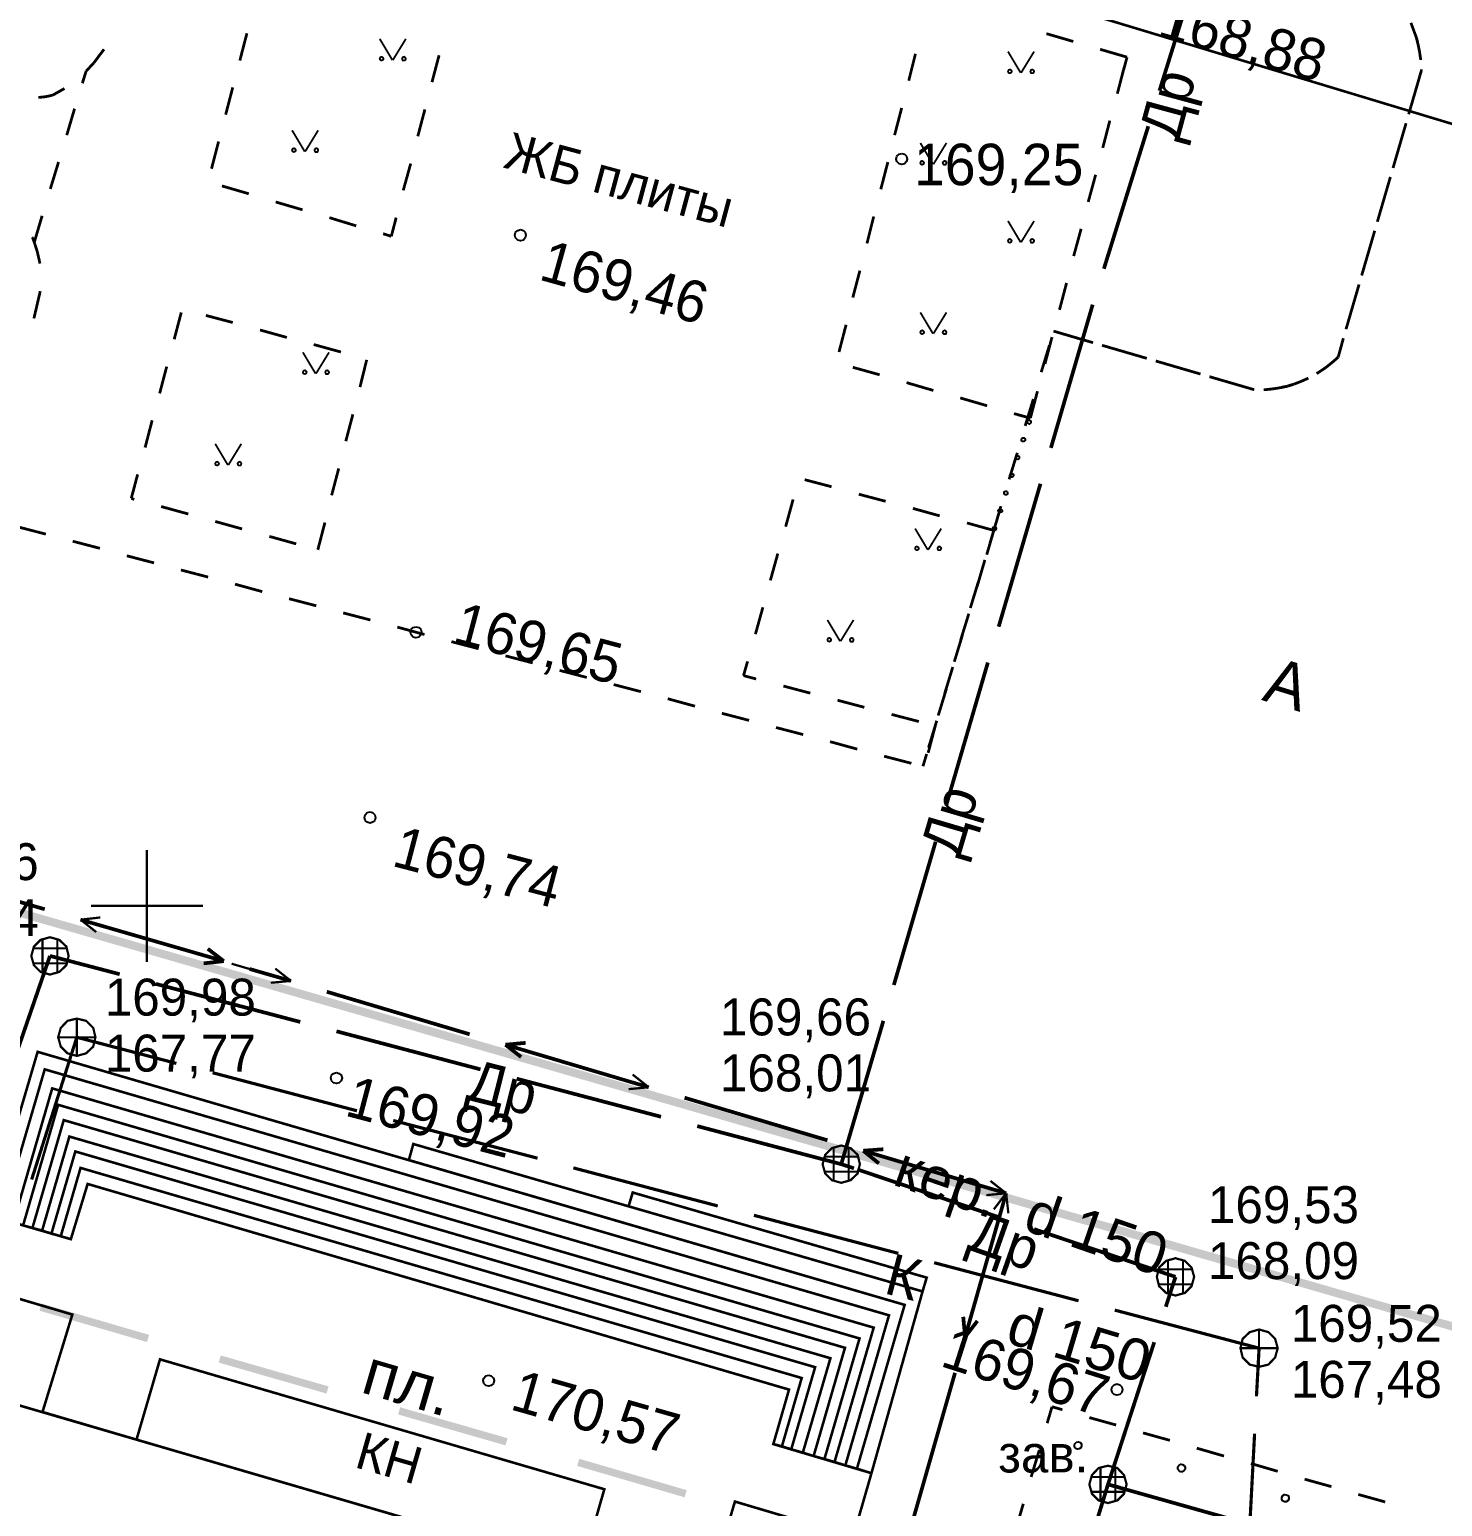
# Model space of a CAD drawing. Extents: x -2634 to -2115, y -2142 to -1393.
# Drawn here: x -2353.15 to -2315.27, y -1616.09 to -1576.52 of the extents above; entities that cross this region are included whole.
import ezdxf

# ---------------------------------------------------------------- set-up
doc = ezdxf.new("R2010")
doc.units = 0
doc.header["$MEASUREMENT"] = 0
for name, color, linetype in [('500_Дополн-Бордюры__п', 7, 'Continuous'), ('500_Дополн-Контур', 7, 'Continuous'), ('500_Дополн-Ступени__л', 7, 'Continuous'), ('500_Дороги-Проезжие_ч', 7, 'Continuous'), ('500_Линии_-ЛЭП_провод', 7, 'Continuous'), ('500_Линии_-Электрокаб', 7, 'Continuous'), ('500_Растит-Газоны__са', 7, 'Continuous'), ('500_Растит-Кустарник_', 7, 'Continuous'), ('500_Рельеф-Высотные_о', 7, 'Continuous'), ('500_Строен-Дополнения', 7, 'Continuous'), ('500_Строен-Здания', 7, 'Continuous'), ('500_Трубоп-Канализаци', 7, 'Continuous'), ('500_Трубоп-Смотровые_', 7, 'Continuous'), ('ЗАЯВКИ-Условные_з', 7, 'Continuous'), ('Красные_ли-Красные_ли', 7, 'Continuous'), ('Красные_ли-Линии_регу', 7, 'Continuous')]:
    doc.layers.add(name, color=color, linetype=linetype)
doc.styles.add('TARIAL', font='Arial')

# ---------------------------------------------------------------- blocks, each defined once
blk = doc.blocks.new('block_25')
at = {"layer": '500_Растит-Газоны__са', "color": 0, "const_width": 0.05}
for points in [[(2.35, 3.02), (2.69, 2.45)], [(2.7, 2.45), (3.05, 3.02)], [(0, 0.57), (0.34, 0)], [(0.35, 0), (0.7, 0.57)]]:
    blk.add_lwpolyline(points, dxfattribs=at)
for points in [[(2.4, 2.54), (2.42, 2.53), (2.44, 2.51), (2.45, 2.49), (2.44, 2.46), (2.42, 2.45), (2.4, 2.44), (2.37, 2.45), (2.36, 2.46), (2.35, 2.49), (2.36, 2.51), (2.37, 2.53)], [(3, 2.54), (3.02, 2.53), (3.04, 2.51), (3.05, 2.49), (3.04, 2.46), (3.02, 2.44), (3, 2.44), (2.97, 2.44), (2.96, 2.46), (2.95, 2.49), (2.96, 2.51), (2.97, 2.53)], [(0.05, 0.09), (0.07, 0.08), (0.09, 0.06), (0.1, 0.04), (0.09, 0.01), (0.07, 0), (0.05, -0.01), (0.02, 0), (0.01, 0.01), (0, 0.04), (0.01, 0.06), (0.02, 0.08)], [(0.65, 0.09), (0.68, 0.08), (0.69, 0.06), (0.7, 0.04), (0.69, 0.01), (0.68, -0.01), (0.65, -0.01), (0.63, -0.01), (0.61, 0.01), (0.6, 0.04), (0.61, 0.06), (0.63, 0.08)]]:
    blk.add_lwpolyline(points, close=True, dxfattribs=at)

msp = doc.modelspace()

# ---------------------------------------------------------------- linework, layer by layer
at = {"layer": '500_Дополн-Бордюры__п', "color": 1, "const_width": 0.075}
for points in [[(-2316.12, -1576.34), (-2316.05, -1576.53)], [(-2316.05, -1576.53), (-2315.98, -1576.72)], [(-2347.32, -1576.62), (-2347.51, -1577.35)], [(-2325.17, -1576.84), (-2325.89, -1576.63)], [(-2316.02, -1576.61), (-2315.98, -1576.72)], [(-2315.98, -1576.72), (-2315.94, -1576.85)], [(-2315.98, -1576.72), (-2315.93, -1576.91)], [(-2315.93, -1576.91), (-2315.89, -1577.11)], [(-2351.28, -1577.22), (-2351.42, -1577.41)], [(-2351.15, -1577.05), (-2351.28, -1577.22)], [(-2342.36, -1577.93), (-2342.17, -1577.21)], [(-2329.4, -1577.17), (-2329.58, -1577.89)], [(-2323.73, -1577.26), (-2324.45, -1577.05)], [(-2323.73, -1577.26), (-2323.82, -1577.6)], [(-2315.89, -1577.11), (-2315.86, -1577.31)], [(-2315.86, -1577.31), (-2315.86, -1577.34)], [(-2351.63, -1577.63), (-2351.73, -1577.96)], [(-2351.72, -1577.92), (-2351.63, -1577.63)], [(-2351.58, -1577.58), (-2351.63, -1577.63)], [(-2351.42, -1577.41), (-2351.58, -1577.58)], [(-2323.99, -1578.24), (-2323.8, -1577.51)], [(-2315.84, -1577.62), (-2316.04, -1578.31)], [(-2315.84, -1577.59), (-2315.84, -1577.62)], [(-2352.21, -1578.1), (-2352.37, -1578.19)], [(-2347.7, -1578.07), (-2347.89, -1578.8)], [(-2315.97, -1578.07), (-2316.18, -1578.79)], [(-2352.72, -1578.32), (-2352.91, -1578.34)], [(-2352.53, -1578.28), (-2352.72, -1578.32)], [(-2352.37, -1578.19), (-2352.53, -1578.28)], [(-2352.15, -1579.35), (-2351.94, -1578.64)], [(-2342.74, -1579.38), (-2342.55, -1578.66)], [(-2329.77, -1578.62), (-2329.96, -1579.35)], [(-2324.38, -1579.69), (-2324.19, -1578.96)], [(-2316.25, -1579.03), (-2316.46, -1579.75)], [(-2348.08, -1579.52), (-2348.27, -1580.25)], [(-2316.39, -1579.51), (-2316.6, -1580.23)], [(-2352.59, -1580.79), (-2352.37, -1580.07)], [(-2343.13, -1580.83), (-2342.93, -1580.11)], [(-2330.14, -1580.07), (-2330.33, -1580.8)], [(-2324.77, -1581.14), (-2324.57, -1580.41)], [(-2316.67, -1580.47), (-2316.88, -1581.19)], [(-2347.99, -1580.71), (-2347.27, -1580.92)], [(-2346.55, -1581.14), (-2345.83, -1581.35)], [(-2316.81, -1580.95), (-2317.02, -1581.67)], [(-2353.02, -1582.22), (-2352.81, -1581.51)], [(-2345.11, -1581.56), (-2344.39, -1581.78)], [(-2343.45, -1582.06), (-2343.32, -1581.56)], [(-2330.52, -1581.53), (-2330.7, -1582.25)], [(-2353.08, -1582.08), (-2353.07, -1582.09)], [(-2353.07, -1582.09), (-2353.02, -1582.22)], [(-2343.67, -1581.99), (-2343.45, -1582.06)], [(-2325.16, -1582.59), (-2324.96, -1581.86)], [(-2317.09, -1581.91), (-2317.3, -1582.63)], [(-2353.02, -1582.22), (-2352.94, -1582.47)], [(-2352.94, -1582.47), (-2352.88, -1582.73)], [(-2317.23, -1582.39), (-2317.44, -1583.11)], [(-2352.88, -1582.73), (-2352.87, -1582.79)], [(-2330.89, -1582.98), (-2331.08, -1583.7)], [(-2352.86, -1583.53), (-2353.03, -1584.26)], [(-2325.54, -1584.03), (-2325.35, -1583.31)], [(-2317.51, -1583.35), (-2317.72, -1584.07)], [(-2317.65, -1583.83), (-2317.86, -1584.55)], [(-2349.08, -1584.1), (-2349.27, -1584.82)], [(-2347.7, -1584.37), (-2348.42, -1584.18)], [(-2331.26, -1584.43), (-2331.45, -1585.16)], [(-2346.25, -1584.77), (-2346.97, -1584.57)], [(-2325.93, -1585.48), (-2325.74, -1584.76)], [(-2325.12, -1584.77), (-2325.7, -1584.6)], [(-2325.7, -1584.6), (-2325.36, -1584.7)], [(-2324.64, -1584.91), (-2325.36, -1584.7)], [(-2317.93, -1584.79), (-2318.07, -1585.3)], [(-2344.8, -1585.16), (-2345.53, -1584.96)], [(-2325.81, -1584.98), (-2326.03, -1585.7)], [(-2323.68, -1585.19), (-2324.4, -1584.98)], [(-2323.2, -1585.33), (-2323.92, -1585.12)], [(-2349.47, -1585.55), (-2349.66, -1586.27)], [(-2344.29, -1586.1), (-2344.11, -1585.37)], [(-2331.08, -1585.57), (-2330.36, -1585.77)], [(-2322.24, -1585.61), (-2322.96, -1585.4)], [(-2321.76, -1585.75), (-2322.48, -1585.54)], [(-2318.38, -1585.56), (-2318.54, -1585.67)], [(-2318.22, -1585.43), (-2318.38, -1585.56)], [(-2318.22, -1585.43), (-2318.24, -1585.45)], [(-2318.07, -1585.3), (-2318.22, -1585.43)], [(-2318.07, -1585.3), (-2318.22, -1585.43)], [(-2318.07, -1585.27), (-2318.07, -1585.3)], [(-2329.64, -1585.98), (-2328.92, -1586.19)], [(-2320.8, -1586.03), (-2321.52, -1585.82)], [(-2320.32, -1586.17), (-2321.04, -1585.96)], [(-2319.25, -1586.02), (-2319.44, -1586.08)], [(-2319.33, -1586.04), (-2319.44, -1586.08)], [(-2319.07, -1585.95), (-2319.25, -1586.02)], [(-2318.89, -1585.87), (-2319.07, -1585.95)], [(-2318.87, -1585.86), (-2318.89, -1585.87)], [(-2318.54, -1585.67), (-2318.65, -1585.74)], [(-2328.2, -1586.39), (-2327.48, -1586.6)], [(-2326.24, -1586.42), (-2326.46, -1587.14)], [(-2326.32, -1586.93), (-2326.13, -1586.21)], [(-2320.03, -1586.17), (-2320.07, -1586.17)], [(-2319.84, -1586.15), (-2320.03, -1586.17)], [(-2319.64, -1586.12), (-2319.84, -1586.15)], [(-2319.44, -1586.08), (-2319.64, -1586.12)], [(-2319.44, -1586.08), (-2319.57, -1586.1)], [(-2344.67, -1587.55), (-2344.48, -1586.83)], [(-2326.76, -1586.81), (-2326.32, -1586.93)], [(-2326.32, -1586.93), (-2326.66, -1586.84)], [(-2349.86, -1586.99), (-2350.05, -1587.72)], [(-2326.67, -1587.86), (-2326.89, -1588.57)], [(-2345.05, -1589), (-2344.86, -1588.28)], [(-2350.25, -1588.44), (-2350.42, -1589.08)], [(-2350.42, -1589.08), (-2350.33, -1588.75)], [(-2331.65, -1588.77), (-2332.37, -1588.58)], [(-2350.42, -1589.08), (-2350.34, -1589.11)], [(-2332.68, -1589.11), (-2332.88, -1589.84)], [(-2330.2, -1589.16), (-2330.92, -1588.97)], [(-2349.62, -1589.3), (-2348.89, -1589.5)], [(-2328.75, -1589.55), (-2329.47, -1589.35)], [(-2327.11, -1589.29), (-2327.32, -1590.01)], [(-2352.71, -1590.04), (-2353.44, -1589.85)], [(-2348.17, -1589.7), (-2347.45, -1589.9)], [(-2345.42, -1590.46), (-2345.23, -1589.73)], [(-2327.3, -1589.94), (-2328.02, -1589.74)], [(-2327.49, -1590.59), (-2327.3, -1589.94)], [(-2327.3, -1589.94), (-2327.4, -1590.27)], [(-2351.26, -1590.42), (-2351.99, -1590.23)], [(-2346.72, -1590.1), (-2346, -1590.3)], [(-2349.81, -1590.81), (-2350.54, -1590.62)], [(-2333.09, -1590.56), (-2333.29, -1591.28)], [(-2327.54, -1590.73), (-2327.75, -1591.45)], [(-2348.36, -1591.19), (-2349.09, -1591)], [(-2346.91, -1591.58), (-2347.64, -1591.38)], [(-2327.93, -1592.02), (-2327.71, -1591.3)], [(-2345.46, -1591.96), (-2346.19, -1591.77)], [(-2344.01, -1592.34), (-2344.74, -1592.15)], [(-2333.49, -1592), (-2333.69, -1592.72)], [(-2327.97, -1592.17), (-2328.19, -1592.88)], [(-2342.56, -1592.73), (-2343.29, -1592.53)], [(-2328.36, -1593.46), (-2328.14, -1592.74)], [(-2341.11, -1593.11), (-2341.84, -1592.92)], [(-2339.66, -1593.49), (-2340.39, -1593.3)], [(-2333.9, -1593.45), (-2334.01, -1593.83)], [(-2338.21, -1593.88), (-2338.94, -1593.69)], [(-2334.01, -1593.83), (-2333.67, -1593.92)], [(-2328.4, -1593.6), (-2328.62, -1594.32)], [(-2336.76, -1594.26), (-2337.49, -1594.07)], [(-2332.94, -1594.11), (-2332.22, -1594.3)], [(-2328.79, -1594.9), (-2328.57, -1594.18)], [(-2335.31, -1594.65), (-2336.04, -1594.45)], [(-2331.49, -1594.49), (-2330.77, -1594.68)], [(-2333.86, -1595.03), (-2334.59, -1594.84)], [(-2330.04, -1594.87), (-2329.31, -1595.06)], [(-2328.83, -1595.04), (-2329.05, -1595.76)], [(-2332.41, -1595.41), (-2333.14, -1595.22)], [(-2328.87, -1595.18), (-2329.06, -1595.9)], [(-2330.96, -1595.8), (-2331.69, -1595.6)], [(-2329.2, -1596.26), (-2329.1, -1595.93)], [(-2329.51, -1596.18), (-2330.24, -1595.99)], [(-2325.87, -1613.86), (-2325.74, -1613.42)], [(-2325.74, -1613.42), (-2325.46, -1613.5)], [(-2324.74, -1613.71), (-2324.02, -1613.91)], [(-2323.3, -1614.12), (-2322.58, -1614.32)], [(-2321.86, -1614.53), (-2321.13, -1614.74)], [(-2326.3, -1615.3), (-2326.08, -1614.58)], [(-2320.41, -1614.94), (-2319.69, -1615.15)], [(-2318.97, -1615.36), (-2318.25, -1615.56)], [(-2326.72, -1616.74), (-2326.51, -1616.02)], [(-2317.53, -1615.77), (-2316.81, -1615.97)]]:
    msp.add_lwpolyline(points, dxfattribs=at)
at = {"layer": '500_Дополн-Контур', "color": 0}
for points in [[(-2326.4, -1587.02), (-2326.39, -1587), (-2326.37, -1586.99), (-2326.34, -1586.99), (-2326.32, -1587), (-2326.31, -1587.03), (-2326.31, -1587.05), (-2326.32, -1587.07), (-2326.34, -1587.09), (-2326.37, -1587.08), (-2326.39, -1587.07), (-2326.4, -1587.05)], [(-2326.56, -1587.5), (-2326.54, -1587.47), (-2326.52, -1587.46), (-2326.49, -1587.46), (-2326.47, -1587.48), (-2326.46, -1587.5), (-2326.46, -1587.53), (-2326.48, -1587.55), (-2326.5, -1587.56), (-2326.53, -1587.56), (-2326.55, -1587.55), (-2326.56, -1587.52)], [(-2326.71, -1587.97), (-2326.7, -1587.95), (-2326.67, -1587.94), (-2326.65, -1587.94), (-2326.63, -1587.95), (-2326.62, -1587.98), (-2326.62, -1588), (-2326.63, -1588.02), (-2326.65, -1588.04), (-2326.68, -1588.03), (-2326.7, -1588.02), (-2326.71, -1588)], [(-2326.87, -1588.45), (-2326.85, -1588.43), (-2326.83, -1588.41), (-2326.8, -1588.42), (-2326.78, -1588.43), (-2326.77, -1588.45), (-2326.77, -1588.48), (-2326.79, -1588.5), (-2326.81, -1588.51), (-2326.83, -1588.51), (-2326.86, -1588.5), (-2326.87, -1588.47)], [(-2327.02, -1588.92), (-2327.01, -1588.9), (-2326.98, -1588.89), (-2326.96, -1588.89), (-2326.94, -1588.9), (-2326.93, -1588.93), (-2326.93, -1588.95), (-2326.94, -1588.98), (-2326.96, -1588.99), (-2326.99, -1588.99), (-2327.01, -1588.97), (-2327.02, -1588.95)], [(-2327.18, -1589.4), (-2327.16, -1589.38), (-2327.14, -1589.36), (-2327.11, -1589.37), (-2327.09, -1589.38), (-2327.08, -1589.4), (-2327.08, -1589.43), (-2327.1, -1589.45), (-2327.12, -1589.46), (-2327.14, -1589.46), (-2327.17, -1589.45), (-2327.18, -1589.42)], [(-2327.33, -1589.87), (-2327.32, -1589.85), (-2327.29, -1589.84), (-2327.27, -1589.84), (-2327.25, -1589.86), (-2327.24, -1589.88), (-2327.24, -1589.9), (-2327.25, -1589.93), (-2327.27, -1589.94), (-2327.3, -1589.94), (-2327.32, -1589.92), (-2327.33, -1589.9)]]:
    msp.add_lwpolyline(points, close=True, dxfattribs=at)
at = {"layer": '500_Дополн-Ступени__л', "color": 0, "const_width": 0.07}
for points in [[(-2353.91, -1608.39), (-2352.74, -1604.38), (-2330.11, -1610.97), (-2331.28, -1614.99), (-2330.97, -1615.08), (-2329.69, -1610.69), (-2352.93, -1603.91), (-2354.22, -1608.3)], [(-2331.57, -1614.9), (-2331.28, -1614.99), (-2330.11, -1610.97), (-2352.74, -1604.38), (-2353.91, -1608.39), (-2353.58, -1608.48), (-2352.54, -1604.89), (-2330.52, -1611.3)], [(-2331.57, -1614.9), (-2330.52, -1611.3), (-2352.54, -1604.89), (-2353.58, -1608.48), (-2353.32, -1608.56), (-2352.38, -1605.33), (-2330.9, -1611.59), (-2331.84, -1614.82)], [(-2332.13, -1614.74), (-2331.29, -1611.84), (-2352.23, -1605.74), (-2353.07, -1608.63), (-2353.32, -1608.56), (-2352.38, -1605.33), (-2330.9, -1611.59), (-2331.84, -1614.82)], [(-2332.13, -1614.74), (-2331.29, -1611.84), (-2352.23, -1605.74), (-2353.07, -1608.63), (-2352.81, -1608.7), (-2352.08, -1606.18), (-2331.68, -1612.12), (-2332.42, -1614.65)], [(-2332.73, -1614.56), (-2332.09, -1612.36), (-2351.92, -1606.58), (-2352.56, -1608.78), (-2352.81, -1608.7), (-2352.08, -1606.18), (-2331.68, -1612.12), (-2332.42, -1614.65)], [(-2352.56, -1608.78), (-2352.31, -1608.85), (-2351.78, -1607.02), (-2332.45, -1612.65), (-2332.98, -1614.48), (-2332.73, -1614.56), (-2332.09, -1612.36), (-2351.92, -1606.58)], [(-2330.58, -1615.2), (-2329.21, -1610.33), (-2342.86, -1606.38), (-2342.98, -1606.81), (-2329.69, -1610.69), (-2330.97, -1615.08)], [(-2352.31, -1608.85), (-2352.04, -1608.93), (-2351.59, -1607.45), (-2332.79, -1612.96), (-2333.21, -1614.42), (-2332.98, -1614.48), (-2332.45, -1612.65), (-2351.78, -1607.02)], [(-2329.21, -1610.33), (-2337.09, -1608.05), (-2336.98, -1607.68), (-2329.1, -1609.96)]]:
    msp.add_lwpolyline(points, close=True, dxfattribs=at)
at = {"layer": '500_Линии_-ЛЭП_провод', "color": 253, "const_width": 0.07}
msp.add_lwpolyline([(-2329.34, -1574.72), (-2266.73, -1593.64)], dxfattribs=at)
at = {"layer": '500_Линии_-Электрокаб', "color": 1}
for points, const_width in [([(-2356.58, -1598.97), (-2352.74, -1600.09)], 0.1), ([(-2351.78, -1600.37), (-2347.94, -1601.48)], 0.1), ([(-2351.78, -1600.37), (-2351.25, -1600.31)], 0.06), ([(-2351.78, -1600.37), (-2351.36, -1600.7)], 0.06), ([(-2348.48, -1601.54), (-2347.94, -1601.48)], 0.1), ([(-2348.37, -1601.15), (-2347.94, -1601.48)], 0.1), ([(-2347.25, -1601.69), (-2347.73, -1601.55)], 0.06), ([(-2346.14, -1602.01), (-2347.25, -1601.69)], 0.1), ([(-2347.25, -1601.69), (-2346.77, -1601.83)], 0.06), ([(-2346.14, -1602.01), (-2346.56, -1601.68)], 0.06), ([(-2346.14, -1602.01), (-2346.68, -1602.06)], 0.06), ([(-2341.35, -1603.44), (-2345.18, -1602.3)], 0.1), ([(-2339.85, -1603.67), (-2340.39, -1603.72)], 0.1), ([(-2336.55, -1604.86), (-2340.39, -1603.72)], 0.1), ([(-2339.97, -1604.05), (-2340.39, -1603.72)], 0.1), ([(-2336.55, -1604.86), (-2336.98, -1604.52)], 0.06), ([(-2336.55, -1604.86), (-2337.09, -1604.91)], 0.06), ([(-2331.76, -1606.28), (-2335.59, -1605.14)], 0.1), ([(-2330.26, -1606.52), (-2330.8, -1606.56)], 0.1), ([(-2326.97, -1607.7), (-2330.8, -1606.56)], 0.1), ([(-2330.38, -1606.9), (-2330.8, -1606.56)], 0.1), ([(-2326.97, -1607.7), (-2327.39, -1607.37)], 0.06), ([(-2326.97, -1607.7), (-2328.07, -1611.55)], 0.1), ([(-2326.97, -1607.7), (-2327.5, -1607.75)], 0.06), ([(-2326.97, -1607.7), (-2327.3, -1608.13)], 0.06), ([(-2326.97, -1607.7), (-2326.91, -1608.24)], 0.06), ([(-2328.12, -1611.01), (-2328.07, -1611.55)], 0.1), ([(-2327.74, -1611.12), (-2328.07, -1611.55)], 0.1), ([(-2328.34, -1612.51), (-2329.44, -1616.36)], 0.1)]:
    msp.add_lwpolyline(points, dxfattribs=dict(at, const_width=const_width))
at = {"layer": '500_Растит-Кустарник_', "color": 0}
for points in [[(-2325.01, -1614.55), (-2325.06, -1614.56), (-2325.11, -1614.54), (-2325.14, -1614.5), (-2325.14, -1614.44), (-2325.12, -1614.4), (-2325.08, -1614.37), (-2325.03, -1614.36), (-2324.98, -1614.38), (-2324.95, -1614.42), (-2324.95, -1614.47), (-2324.97, -1614.52)], [(-2322.3, -1615.16), (-2322.34, -1615.13), (-2322.37, -1615.09), (-2322.37, -1615.03), (-2322.34, -1614.99), (-2322.29, -1614.96), (-2322.24, -1614.97), (-2322.2, -1614.99), (-2322.17, -1615.04), (-2322.17, -1615.09), (-2322.2, -1615.13), (-2322.25, -1615.16)], [(-2319.51, -1615.97), (-2319.56, -1615.94), (-2319.58, -1615.9), (-2319.58, -1615.84), (-2319.55, -1615.8), (-2319.51, -1615.77), (-2319.46, -1615.78), (-2319.41, -1615.8), (-2319.39, -1615.85), (-2319.39, -1615.9), (-2319.42, -1615.94), (-2319.46, -1615.97)]]:
    msp.add_lwpolyline(points, close=True, dxfattribs=at)
at = {"layer": '500_Рельеф-Высотные_о', "color": 0}
for points in [[(-2329.77, -1579.84), (-2329.69, -1579.86), (-2329.64, -1579.91), (-2329.62, -1579.99), (-2329.64, -1580.06), (-2329.69, -1580.12), (-2329.77, -1580.14), (-2329.84, -1580.12), (-2329.9, -1580.06), (-2329.92, -1579.99), (-2329.9, -1579.91), (-2329.84, -1579.86)], [(-2339.99, -1581.88), (-2339.91, -1581.9), (-2339.86, -1581.95), (-2339.84, -1582.03), (-2339.86, -1582.1), (-2339.91, -1582.16), (-2339.99, -1582.18), (-2340.06, -1582.16), (-2340.12, -1582.1), (-2340.14, -1582.03), (-2340.12, -1581.95), (-2340.06, -1581.9)], [(-2342.79, -1592.52), (-2342.71, -1592.54), (-2342.66, -1592.59), (-2342.64, -1592.67), (-2342.66, -1592.74), (-2342.71, -1592.8), (-2342.79, -1592.82), (-2342.86, -1592.8), (-2342.92, -1592.74), (-2342.94, -1592.67), (-2342.92, -1592.59), (-2342.86, -1592.54)], [(-2344.02, -1597.48), (-2343.95, -1597.5), (-2343.89, -1597.56), (-2343.87, -1597.63), (-2343.89, -1597.71), (-2343.95, -1597.76), (-2344.02, -1597.78), (-2344.1, -1597.76), (-2344.15, -1597.71), (-2344.17, -1597.63), (-2344.15, -1597.56), (-2344.1, -1597.5)], [(-2344.92, -1604.46), (-2344.85, -1604.49), (-2344.79, -1604.54), (-2344.77, -1604.61), (-2344.79, -1604.69), (-2344.85, -1604.74), (-2344.92, -1604.76), (-2345, -1604.74), (-2345.05, -1604.69), (-2345.07, -1604.61), (-2345.05, -1604.54), (-2345, -1604.49)], [(-2340.84, -1612.57), (-2340.77, -1612.59), (-2340.71, -1612.65), (-2340.69, -1612.72), (-2340.71, -1612.8), (-2340.77, -1612.85), (-2340.84, -1612.87), (-2340.92, -1612.85), (-2340.97, -1612.8), (-2340.99, -1612.72), (-2340.97, -1612.65), (-2340.92, -1612.59)], [(-2324, -1612.81), (-2323.92, -1612.83), (-2323.87, -1612.89), (-2323.85, -1612.96), (-2323.87, -1613.04), (-2323.92, -1613.09), (-2324, -1613.11), (-2324.07, -1613.09), (-2324.13, -1613.04), (-2324.15, -1612.96), (-2324.13, -1612.89), (-2324.07, -1612.83)]]:
    msp.add_lwpolyline(points, close=True, dxfattribs=at)
at = {"layer": '500_Строен-Дополнения', "color": 0, "const_width": 0.07}
msp.add_lwpolyline([(-2350.28, -1614.3), (-2352.8, -1613.56), (-2352, -1610.95), (-2354.77, -1610.13), (-2354.22, -1608.3), (-2352.04, -1608.93), (-2351.59, -1607.45), (-2332.79, -1612.96), (-2333.21, -1614.42), (-2330.58, -1615.2), (-2331.07, -1616.9), (-2334.24, -1615.96), (-2335.06, -1618.75), (-2338.36, -1617.78), (-2337.74, -1615.63), (-2349.65, -1612.15)], close=True, dxfattribs=at)
at = {"layer": '500_Строен-Здания', "color": 0, "const_width": 0.07}
for points in [[(-2315.95, -1641.27), (-2292.83, -1647.96), (-2292.94, -1648.35), (-2292.24, -1648.55), (-2287.5, -1632.17), (-2288.12, -1631.99), (-2288.24, -1632.42), (-2400.55, -1599.62), (-2405.15, -1615.46), (-2357.68, -1629.2), (-2339.84, -1634.36), (-2334.13, -1636.01), (-2327.34, -1637.98), (-2324.34, -1638.81), (-2324.04, -1638.89), (-2323.69, -1638.99), (-2322.01, -1639.48), (-2321.76, -1639.56), (-2321.45, -1639.65)], [(-2338.36, -1617.78), (-2350.28, -1614.3), (-2349.65, -1612.15), (-2337.74, -1615.63)]]:
    msp.add_lwpolyline(points, close=True, dxfattribs=at)
at = {"layer": '500_Трубоп-Канализаци', "color": 32, "const_width": 0.1}
for points in [[(-2322.86, -1578.16), (-2321.67, -1574.34)], [(-2324.35, -1582.93), (-2323.16, -1579.11)], [(-2325.77, -1587.73), (-2324.65, -1583.89)], [(-2327.17, -1592.52), (-2326.05, -1588.69)], [(-2328.58, -1597.32), (-2327.46, -1593.48)], [(-2329.98, -1602.12), (-2328.86, -1598.28)], [(-2352.6, -1601.34), (-2353.9, -1605.12)], [(-2350.73, -1601.83), (-2352.6, -1601.34)], [(-2352.6, -1601.34), (-2352.26, -1601.43)], [(-2345.89, -1603.11), (-2349.76, -1602.09)], [(-2331.39, -1606.92), (-2330.26, -1603.08)], [(-2341.06, -1604.38), (-2344.92, -1603.36)], [(-2336.22, -1605.65), (-2340.09, -1604.63)], [(-2331.39, -1606.92), (-2335.25, -1605.9)], [(-2331.39, -1606.92), (-2331.05, -1607.03)], [(-2327.17, -1608.34), (-2330.96, -1607.06)], [(-2322.43, -1609.94), (-2326.22, -1608.66)], [(-2322.69, -1610.74), (-2322.43, -1609.94)], [(-2322.43, -1609.94), (-2322.54, -1610.27)], [(-2324.24, -1615.5), (-2323, -1611.69)], [(-2324.24, -1615.5), (-2325.41, -1619.32)], [(-2320.76, -1616.48), (-2324.24, -1615.5)], [(-2324.24, -1615.5), (-2323.91, -1615.59)]]:
    msp.add_lwpolyline(points, dxfattribs=at)
at = {"layer": '500_Трубоп-Канализаци', "color": 34, "const_width": 0.085}
for points in [[(-2351.88, -1603.52), (-2353.09, -1607.33)], [(-2349.21, -1604.22), (-2351.88, -1603.52)], [(-2351.88, -1603.52), (-2351.15, -1603.71)], [(-2344.37, -1605.49), (-2348.24, -1604.47)], [(-2339.53, -1606.76), (-2343.4, -1605.75)], [(-2334.7, -1608.04), (-2338.57, -1607.02)], [(-2329.86, -1609.31), (-2333.73, -1608.29)], [(-2325.03, -1610.58), (-2328.9, -1609.56)], [(-2320.19, -1611.85), (-2324.06, -1610.83)], [(-2320.26, -1613.14), (-2320.19, -1611.85)], [(-2320.19, -1611.85), (-2320.23, -1612.6)], [(-2320.52, -1618.14), (-2320.31, -1614.14)]]:
    msp.add_lwpolyline(points, dxfattribs=at)
at = {"layer": '500_Трубоп-Смотровые_', "color": 0, "const_width": 0.06}
for points in [[(-2352.6, -1600.84), (-2352.35, -1600.91), (-2352.16, -1601.09), (-2352.1, -1601.34), (-2352.16, -1601.59), (-2352.35, -1601.77), (-2352.6, -1601.84), (-2352.85, -1601.77), (-2353.03, -1601.59), (-2353.1, -1601.34), (-2353.03, -1601.09), (-2352.85, -1600.91)], [(-2351.88, -1603.02), (-2351.63, -1603.08), (-2351.44, -1603.27), (-2351.38, -1603.52), (-2351.44, -1603.77), (-2351.63, -1603.95), (-2351.88, -1604.02), (-2352.13, -1603.95), (-2352.31, -1603.77), (-2352.38, -1603.52), (-2352.31, -1603.27), (-2352.13, -1603.08)], [(-2331.39, -1606.42), (-2331.14, -1606.49), (-2330.95, -1606.67), (-2330.89, -1606.92), (-2330.95, -1607.17), (-2331.14, -1607.35), (-2331.39, -1607.42), (-2331.64, -1607.35), (-2331.82, -1607.17), (-2331.89, -1606.92), (-2331.82, -1606.67), (-2331.64, -1606.49)], [(-2322.43, -1609.44), (-2322.18, -1609.51), (-2322, -1609.69), (-2321.93, -1609.94), (-2322, -1610.19), (-2322.18, -1610.37), (-2322.43, -1610.44), (-2322.68, -1610.37), (-2322.87, -1610.19), (-2322.93, -1609.94), (-2322.87, -1609.69), (-2322.68, -1609.51)], [(-2320.19, -1611.35), (-2319.94, -1611.42), (-2319.76, -1611.6), (-2319.69, -1611.85), (-2319.76, -1612.1), (-2319.94, -1612.29), (-2320.19, -1612.35), (-2320.44, -1612.29), (-2320.63, -1612.1), (-2320.69, -1611.85), (-2320.63, -1611.6), (-2320.44, -1611.42)], [(-2324.24, -1615), (-2323.99, -1615.06), (-2323.81, -1615.25), (-2323.74, -1615.5), (-2323.81, -1615.75), (-2323.99, -1615.93), (-2324.24, -1616), (-2324.49, -1615.93), (-2324.67, -1615.75), (-2324.74, -1615.5), (-2324.67, -1615.25), (-2324.49, -1615.06)]]:
    msp.add_lwpolyline(points, close=True, dxfattribs=at)
at = {"layer": '500_Трубоп-Смотровые_', "color": 0, "const_width": 0.055}
for points in [[(-2352.8, -1601.79), (-2352.8, -1600.89)], [(-2352.4, -1601.79), (-2352.4, -1600.89)], [(-2353.05, -1601.14), (-2352.15, -1601.14)], [(-2353.05, -1601.54), (-2352.15, -1601.54)], [(-2351.88, -1604.02), (-2351.88, -1603.02)], [(-2352.38, -1603.52), (-2351.38, -1603.52)], [(-2331.59, -1607.37), (-2331.59, -1606.47)], [(-2331.19, -1607.37), (-2331.19, -1606.47)], [(-2331.84, -1606.72), (-2330.94, -1606.72)], [(-2331.84, -1607.12), (-2330.94, -1607.12)], [(-2322.88, -1609.74), (-2321.98, -1609.74)], [(-2322.63, -1610.39), (-2322.63, -1609.49)], [(-2322.23, -1610.39), (-2322.23, -1609.49)], [(-2322.88, -1610.14), (-2321.98, -1610.14)], [(-2320.19, -1612.35), (-2320.19, -1611.35)], [(-2320.69, -1611.85), (-2319.69, -1611.85)], [(-2324.69, -1615.3), (-2323.79, -1615.3)], [(-2324.44, -1615.95), (-2324.44, -1615.05)], [(-2324.04, -1615.95), (-2324.04, -1615.05)], [(-2324.69, -1615.7), (-2323.79, -1615.7)]]:
    msp.add_lwpolyline(points, dxfattribs=at)
at = {"layer": '500_Трубоп-Смотровые_', "color": 0}
for points in [[(-2352.9, -1601.29), (-2352.9, -1601.29)], [(-2331.69, -1606.87), (-2331.69, -1606.87)], [(-2322.73, -1609.89), (-2322.73, -1609.89)], [(-2324.54, -1615.45), (-2324.54, -1615.45)]]:
    msp.add_lwpolyline(points, dxfattribs=at)
at = {"layer": 'ЗАЯВКИ-Условные_з', "color": 98, "const_width": 0.065}
for points in [[(-2350, -1601.5), (-2350, -1598.5)], [(-2350, -1601.5), (-2350, -1598.5)], [(-2348.5, -1600), (-2351.5, -1600)], [(-2351.5, -1600), (-2348.5, -1600)]]:
    msp.add_lwpolyline(points, dxfattribs=at)
at = {"layer": 'Красные_ли-Красные_ли', "color": 12, "const_width": 0.22}
msp.add_lwpolyline([(-2284.3, -1701.86), (-2245.52, -1663.72), (-2237.3, -1633.7), (-2402.37, -1586.05), (-2505.18, -1957.78), (-2366.43, -1997.8)], close=True, dxfattribs=at)
at = {"layer": 'Красные_ли-Линии_регу', "color": 0, "const_width": 0.2}
for points in [[(-2352.85, -1610.75), (-2349.97, -1611.59)], [(-2348.05, -1612.14), (-2345.16, -1612.97)], [(-2343.24, -1613.53), (-2340.36, -1614.36)], [(-2338.44, -1614.91), (-2335.56, -1615.75)]]:
    msp.add_lwpolyline(points, dxfattribs=at)

# ---------------------------------------------------------------- block references
at = {"layer": '500_Растит-Газоны__са'}
for p in [(-2346.11, -1579.79), (-2329.27, -1580.13), (-2329.27, -1584.67), (-2348.17, -1588.19), (-2331.76, -1592.91)]:
    msp.add_blockref('block_25', p, dxfattribs=at)

# ---------------------------------------------------------------- texts
at = {"layer": '500_Дороги-Проезжие_ч', "color": 0}
for s, height, rotation, p in [('ЖБ плиты', 0.99, 344.93, (-2340.48, -1580.21)), ('А', 1.23, 342.82, (-2320.14, -1594.48))]:
    msp.add_text(s, height=height, rotation=rotation, dxfattribs=at).set_placement(p)
at = {"layer": '500_Рельеф-Высотные_о', "color": 214}
for s, rotation, p in [('168,88', 343.87, (-2322.95, -1576.68)), ('169,46', 344.38, (-2339.53, -1583.21)), ('169,65', 345.18, (-2341.84, -1592.92)), ('169,74', 345.36, (-2343.47, -1598.92)), ('169,92', 345.26, (-2344.73, -1605.61)), ('169,67', 342.32, (-2328.77, -1612.32)), ('170,57', 344.19, (-2340.3, -1613.48))]:
    msp.add_text(s, height=1.11, rotation=rotation, dxfattribs=at).set_placement(p)
at = {"layer": '500_Рельеф-Высотные_о', "color": 0}
msp.add_text('169,25', height=1.11, dxfattribs=at).set_placement((-2329.44, -1580.69))
at = {"layer": '500_Строен-Дополнения', "color": 5, "style": 'TARIAL'}
msp.add_text('пл. ', height=1.23, rotation=343.7, dxfattribs=at).set_placement((-2344.31, -1613.02))
at = {"layer": '500_Строен-Здания', "color": 5}
msp.add_text('КН', height=0.99, rotation=343.94, dxfattribs=at).set_placement((-2344.47, -1615.03))
at = {"layer": '500_Трубоп-Канализаци', "color": 14}
for s, rotation, p in [('Др', 74.82, (-2322.35, -1579.55)), ('Др', 73.53, (-2328.22, -1598.75)), ('Др', 345.78, (-2341.48, -1605.18)), ('Др', 340.64, (-2328.05, -1609.19)), ('К', 345.38, (-2330.28, -1610.37))]:
    msp.add_text(s, height=1.11, rotation=rotation, dxfattribs=at).set_placement(p)
at = {"layer": '500_Трубоп-Канализаци', "color": 14, "style": 'TARIAL'}
for s, rotation, p in [('кер.  d 150', 340.93, (-2330.05, -1607.46)), ('   d 150 ', 343.42, (-2328.26, -1611.32))]:
    msp.add_text(s, height=1.11, rotation=rotation, dxfattribs=at).set_placement(p)
at = {"layer": '500_Трубоп-Смотровые_', "color": 5}
for s, p in [('169,96', (-2356.95, -1599.31)), ('168,04', (-2356.95, -1600.81)), ('169,98', (-2351.13, -1602.94)), ('169,66', (-2334.64, -1603.47)), ('167,77', (-2351.13, -1604.44)), ('168,01', (-2334.64, -1604.97)), ('169,53', (-2321.56, -1608.5)), ('168,09', (-2321.56, -1610)), ('169,52', (-2319.34, -1611.68)), ('167,48', (-2319.34, -1613.18)), ('зав.', (-2327.18, -1615.18))]:
    msp.add_text(s, height=0.99, dxfattribs=at).set_placement(p)

doc.saveas('drawing.dxf')
